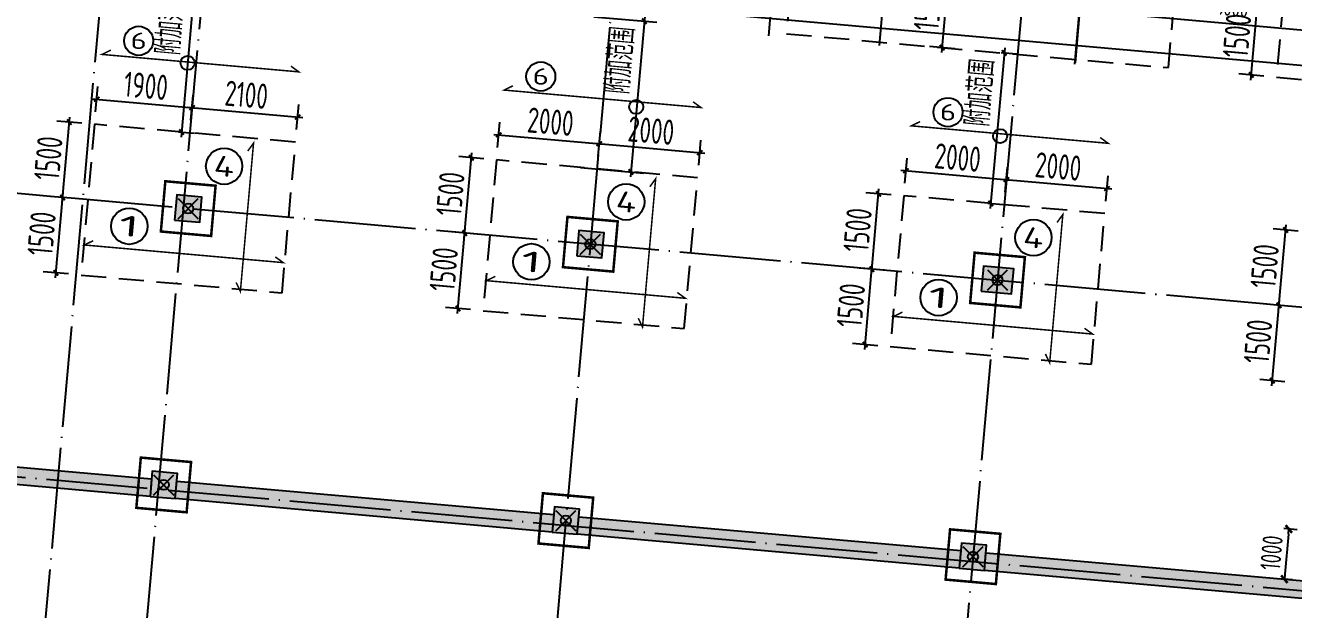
# Model space of a CAD drawing. Extents: x -57409 to 252654, y -8259 to 229119.
# Drawn here: x 152146 to 177279, y 25184 to 36767 of the extents above; entities that cross this region are included whole.
import ezdxf
from ezdxf.enums import TextEntityAlignment as Align

# ---------------------------------------------------------------- set-up
doc = ezdxf.new("R2010")
doc.units = 0
doc.header["$LTSCALE"] = 100
doc.header["$PDMODE"] = 35
doc.header["$PDSIZE"] = 200
doc.linetypes.add('DASHED', pattern=[0.75, 0.5, -0.25])
doc.linetypes.add('DOTE', pattern=[2.42, 2, -0.2, 0.02, -0.2])
doc.layers.get('0').update_dxf_attribs({"linetype": 'CONTINUOUS'})
doc.layers.get('Defpoints').update_dxf_attribs({"linetype": 'CONTINUOUS'})
for name, color, linetype in [('AXIS', 3, 'CONTINUOUS'), ('B-TEXT', 3, 'CONTINUOUS'), ('codim', 7, 'CONTINUOUS'), ('COLU', 7, 'CONTINUOUS'), ('CT', 2, 'CONTINUOUS'), ('dim-wall', 7, 'CONTINUOUS'), ('dote', 253, 'DOTE'), ('h填实-柱墙', 254, 'CONTINUOUS'), ('WALL', 3, 'CONTINUOUS'), ('Z-AXIS', 3, 'CONTINUOUS'), ('Z-TEXT', 2, 'CONTINUOUS'), ('z柱下板带', 140, 'CONTINUOUS'), ('z柱下板带1', 60, 'CONTINUOUS'), ('板底钢筋', 24, 'CONTINUOUS')]:
    doc.layers.add(name, color=color, linetype=linetype)
doc.layers.add('重心计算', color=7, linetype='CONTINUOUS', plot=False)
doc.styles.add('_TCH_AXIS', font='tssdeng.shx', dxfattribs={"width": 0.7, "bigfont": 'tssdchn.shx'})
doc.styles.add('COMPLEX', font='tssdeng.shx', dxfattribs={"width": 0.7, "bigfont": 'tssdchn.shx'})
doc.styles.add('DIM_FONT', font='SIMHEI.TTF', dxfattribs={"width": 0.8})
doc.styles.add('Jgcad-DIM', font='tssdeng.shx', dxfattribs={"width": 0.7, "bigfont": 'tssdchn.shx'})
doc.styles.add('TSSD_Dimension', font='tssdeng.shx', dxfattribs={"width": 0.7})
doc.dimstyles.new('DIMN', dxfattribs={"dimtxt": 300, "dimasz": 100, "dimexe": 250, "dimexo": 300, "dimgap": 150, "dimtad": 1, "dimdec": 0, "dimzin": 0, "dimdsep": 46, "dimtxsty": 'DIM_FONT', "dimblk": 'ARCHTICK', "dimcen": 0.09, "dimclrt": 7, "dimazin": 2, "dimtfac": 1, "dimtdec": 0, "dimtix": 1, "dimtmove": 2, "dimatfit": 3, "dimfxl": 1, "dimtolj": 1, "dimtzin": 0, "dimarcsym": 0})
doc.dimstyles.new('TSSD_100_100$0', dxfattribs={"dimtxt": 300, "dimasz": 100, "dimexe": 100, "dimexo": 250, "dimgap": 100, "dimtad": 1, "dimdec": 0, "dimzin": 0, "dimdsep": 46, "dimtxsty": 'TSSD_Dimension', "dimblk": '_tsdbk', "dimblk1": '_tsdbk', "dimblk2": '_tsdbk', "dimsah": 1, "dimcen": 0, "dimdle": 100, "dimclrt": 7, "dimadec": 0, "dimazin": 0, "dimtfac": 1, "dimtdec": 0, "dimtix": 1, "dimtmove": 2, "dimatfit": 3, "dimldrblk": '_tsdbk', "dimfxl": 1, "dimtolj": 1, "dimtzin": 0, "dimarcsym": 0})

# ---------------------------------------------------------------- blocks, each defined once
blk = doc.blocks.new('_tsdbk')
blk.add_line((-1, 0), (0, 0))
at = {"const_width": 0.5}
blk.add_lwpolyline([(-0.7, -0.7), (0.7, 0.7)], dxfattribs=at)
blk = doc.blocks.new('*D14')
at = {"layer": 'Defpoints', "color": 0}
for p in [(48949, 33607), (214449, 18928), (214184, 15937)]:
    blk.add_point(p, dxfattribs=at)
at = {"layer": 'Z-AXIS', "color": 0, "lineweight": -2}
for p, q in [((48927, 33358), (48675, 30516)), ((48783, 30606), (214084, 15946)), ((214427, 18679), (214175, 15837))]:
    blk.add_line(p, q, dxfattribs=at)
at = {"layer": 'Z-AXIS', "color": 0, "lineweight": -2, "xscale": 100, "yscale": 100, "zscale": 100}
for p, rotation in [((48684, 30615), 174.9316457825303), ((214184, 15937), 354.9316457825303)]:
    blk.add_blockref('_tsdbk', p, dxfattribs=dict(at, rotation=rotation))
at = {"layer": 'Z-AXIS', "color": 7, "insert": (131465, 23625), "char_height": 500, "attachment_point": 5, "rotation": 354.9316, "style": 'TSSD_Dimension'}
blk.add_mtext('\\A1;166150', dxfattribs=at)
blk = doc.blocks.new('_AXISO')
blk.add_circle((0, 0), 0.5)
at = {"layer": 'B-TEXT', "style": 'COMPLEX', "width": 1.450893}
blk.add_attdef('A', text='', height=0.56, dxfattribs=at).set_placement((0.249375, -0.28), (0.749375, -0.28), align=Align.FIT)
blk = doc.blocks.new('_ArchTick')
at = {"color": 0, "linetype": 'ByBlock', "const_width": 0.4}
blk.add_lwpolyline([(-0.5, -0.5), (0.5, 0.5)], dxfattribs=at)
blk = doc.blocks.new('*D1791')
at = {"layer": 'codim', "color": 7, "lineweight": -2}
for p, q in [((176821, 37256), (176323, 37300)), ((176689, 35762), (176191, 35806))]:
    blk.add_line(p, q, dxfattribs=at)
at = {"layer": 'codim', "color": 0, "lineweight": -2}
blk.add_line((176431, 35684), (176581, 37377), dxfattribs=at)
at = {"layer": 'Defpoints', "color": 0}
for p in [(176572, 37278), (177070, 37234), (176938, 35739)]:
    blk.add_point(p, dxfattribs=at)
at = {"layer": 'codim', "color": 0, "lineweight": -2, "xscale": 100, "yscale": 100, "zscale": 100}
for p, rotation in [((176572, 37278), 84.93164578921419), ((176440, 35784), 264.9316457892142)]:
    blk.add_blockref('_ArchTick', p, dxfattribs=dict(at, rotation=rotation))
at = {"layer": 'codim', "color": 1, "insert": (176157, 36562), "char_height": 500, "attachment_point": 5, "rotation": 84.9316, "style": 'Jgcad-DIM'}
blk.add_mtext('\\A1;1500', dxfattribs=at)
blk = doc.blocks.new('*D1617')
at = {"layer": 'codim', "color": 7, "lineweight": -2}
for p, q in [((170695, 37799), (170197, 37843)), ((170563, 36305), (170065, 36349))]:
    blk.add_line(p, q, dxfattribs=at)
at = {"layer": 'codim', "color": 0, "lineweight": -2}
blk.add_line((170305, 36227), (170455, 37921), dxfattribs=at)
at = {"layer": 'Defpoints', "color": 0}
for p in [(170446, 37821), (170944, 37777), (170812, 36283)]:
    blk.add_point(p, dxfattribs=at)
at = {"layer": 'codim', "color": 0, "lineweight": -2, "xscale": 100, "yscale": 100, "zscale": 100}
for p, rotation in [((170446, 37821), 84.93164578921419), ((170314, 36327), 264.9316457892142)]:
    blk.add_blockref('_ArchTick', p, dxfattribs=dict(at, rotation=rotation))
at = {"layer": 'codim', "color": 1, "insert": (170031, 37105), "char_height": 500, "attachment_point": 5, "rotation": 84.9316, "style": 'Jgcad-DIM'}
blk.add_mtext('\\A1;1500', dxfattribs=at)
blk = doc.blocks.new('*D1599')
at = {"layer": 'codim', "color": 7, "lineweight": -2}
for p, q in [((177237, 31195), (176739, 31239)), ((177105, 29701), (176607, 29745))]:
    blk.add_line(p, q, dxfattribs=at)
at = {"layer": 'codim', "color": 0, "lineweight": -2}
blk.add_line((176847, 29624), (176997, 31317), dxfattribs=at)
at = {"layer": 'Defpoints', "color": 0}
for p in [(176988, 31217), (177486, 31173), (177354, 29679)]:
    blk.add_point(p, dxfattribs=at)
at = {"layer": 'codim', "color": 0, "lineweight": -2, "xscale": 100, "yscale": 100, "zscale": 100}
for p, rotation in [((176988, 31217), 84.93164578921419), ((176856, 29723), 264.9316457892142)]:
    blk.add_blockref('_ArchTick', p, dxfattribs=dict(at, rotation=rotation))
at = {"layer": 'codim', "color": 1, "insert": (176574, 30501), "char_height": 500, "attachment_point": 5, "rotation": 84.9316, "style": 'Jgcad-DIM'}
blk.add_mtext('\\A1;1500', dxfattribs=at)
blk = doc.blocks.new('*D1600')
at = {"layer": 'codim', "color": 7, "lineweight": -2}
for p, q in [((177370, 32689), (176872, 32733)), ((177237, 31195), (176739, 31239))]:
    blk.add_line(p, q, dxfattribs=at)
at = {"layer": 'codim', "color": 0, "lineweight": -2}
blk.add_line((176980, 31118), (177130, 32811), dxfattribs=at)
at = {"layer": 'Defpoints', "color": 0}
for p in [(177121, 32711), (177619, 32667), (177486, 31173)]:
    blk.add_point(p, dxfattribs=at)
at = {"layer": 'codim', "color": 0, "lineweight": -2, "xscale": 100, "yscale": 100, "zscale": 100}
for p, rotation in [((177121, 32711), 84.93164578921419), ((176988, 31217), 264.9316457892142)]:
    blk.add_blockref('_ArchTick', p, dxfattribs=dict(at, rotation=rotation))
at = {"layer": 'codim', "color": 1, "insert": (176706, 31995), "char_height": 500, "attachment_point": 5, "rotation": 84.9316, "style": 'Jgcad-DIM'}
blk.add_mtext('\\A1;1500', dxfattribs=at)
blk = doc.blocks.new('*D1603')
at = {"layer": 'codim', "color": 7, "lineweight": -2}
for p, q in [((169169, 31911), (168671, 31955)), ((169037, 30417), (168539, 30461))]:
    blk.add_line(p, q, dxfattribs=at)
at = {"layer": 'codim', "color": 0, "lineweight": -2}
blk.add_line((168779, 30339), (168929, 32032), dxfattribs=at)
at = {"layer": 'Defpoints', "color": 0}
for p in [(168920, 31933), (169418, 31889), (169286, 30395)]:
    blk.add_point(p, dxfattribs=at)
at = {"layer": 'codim', "color": 0, "lineweight": -2, "xscale": 100, "yscale": 100, "zscale": 100}
for p, rotation in [((168920, 31933), 84.93164578921419), ((168788, 30439), 264.9316457892142)]:
    blk.add_blockref('_ArchTick', p, dxfattribs=dict(at, rotation=rotation))
at = {"layer": 'codim', "color": 1, "insert": (168505, 31217), "char_height": 500, "attachment_point": 5, "rotation": 84.9316, "style": 'Jgcad-DIM'}
blk.add_mtext('\\A1;1500', dxfattribs=at)
blk = doc.blocks.new('*D1604')
at = {"layer": 'codim', "color": 7, "lineweight": -2}
for p, q in [((169302, 33405), (168804, 33449)), ((169169, 31911), (168671, 31955))]:
    blk.add_line(p, q, dxfattribs=at)
at = {"layer": 'codim', "color": 0, "lineweight": -2}
blk.add_line((168911, 31833), (169061, 33527), dxfattribs=at)
at = {"layer": 'Defpoints', "color": 0}
for p in [(169053, 33427), (169551, 33383), (169418, 31889)]:
    blk.add_point(p, dxfattribs=at)
at = {"layer": 'codim', "color": 0, "lineweight": -2, "xscale": 100, "yscale": 100, "zscale": 100}
for p, rotation in [((169053, 33427), 84.93164578921419), ((168920, 31933), 264.9316457892142)]:
    blk.add_blockref('_ArchTick', p, dxfattribs=dict(at, rotation=rotation))
at = {"layer": 'codim', "color": 1, "insert": (168638, 32711), "char_height": 500, "attachment_point": 5, "rotation": 84.9316, "style": 'Jgcad-DIM'}
blk.add_mtext('\\A1;1500', dxfattribs=at)
blk = doc.blocks.new('*D1431')
at = {"layer": 'codim', "color": 7, "lineweight": -2}
for p, q in [((169573, 33637), (169617, 34135)), ((171565, 33460), (171610, 33958))]:
    blk.add_line(p, q, dxfattribs=at)
at = {"layer": 'codim', "color": 0, "lineweight": -2}
blk.add_line((169496, 33895), (171687, 33700), dxfattribs=at)
at = {"layer": 'Defpoints', "color": 0}
for p in [(171587, 33709), (169551, 33388), (171543, 33211)]:
    blk.add_point(p, dxfattribs=at)
at = {"layer": 'codim', "color": 0, "lineweight": -2, "xscale": 100, "yscale": 100, "zscale": 100}
for p, rotation in [((169595, 33886), 174.9316457875889), ((171587, 33709), 354.9316457875889)]:
    blk.add_blockref('_ArchTick', p, dxfattribs=dict(at, rotation=rotation))
at = {"layer": 'codim', "color": 1, "insert": (170622, 34146), "char_height": 500, "attachment_point": 5, "rotation": 354.9316, "style": 'Jgcad-DIM'}
blk.add_mtext('\\A1;2000', dxfattribs=at)
blk = doc.blocks.new('*D1432')
at = {"layer": 'codim', "color": 7, "lineweight": -2}
for p, q in [((171565, 33460), (171610, 33958)), ((173558, 33283), (173602, 33781))]:
    blk.add_line(p, q, dxfattribs=at)
at = {"layer": 'codim', "color": 0, "lineweight": -2}
blk.add_line((171488, 33718), (173679, 33524), dxfattribs=at)
at = {"layer": 'Defpoints', "color": 0}
for p in [(173580, 33532), (171543, 33211), (173535, 33034)]:
    blk.add_point(p, dxfattribs=at)
at = {"layer": 'codim', "color": 0, "lineweight": -2, "xscale": 100, "yscale": 100, "zscale": 100}
for p, rotation in [((171587, 33709), 174.9316457875889), ((173580, 33532), 354.9316457875889)]:
    blk.add_blockref('_ArchTick', p, dxfattribs=dict(at, rotation=rotation))
at = {"layer": 'codim', "color": 1, "insert": (172614, 33969), "char_height": 500, "attachment_point": 5, "rotation": 354.9316, "style": 'Jgcad-DIM'}
blk.add_mtext('\\A1;2000', dxfattribs=at)
blk = doc.blocks.new('*D1433')
at = {"layer": 'codim', "color": 0, "lineweight": -2}
blk.add_line((160710, 31055), (160861, 32748), dxfattribs=at)
at = {"layer": 'codim', "color": 7, "lineweight": -2}
for p, q in [((161101, 32626), (160603, 32671)), ((160968, 31132), (160470, 31176))]:
    blk.add_line(p, q, dxfattribs=at)
at = {"layer": 'Defpoints', "color": 0}
for p in [(160852, 32648), (161350, 32604), (161217, 31110)]:
    blk.add_point(p, dxfattribs=at)
at = {"layer": 'codim', "color": 0, "lineweight": -2, "xscale": 100, "yscale": 100, "zscale": 100}
for p, rotation in [((160852, 32648), 84.93164578921422), ((160719, 31154), 264.9316457892142)]:
    blk.add_blockref('_ArchTick', p, dxfattribs=dict(at, rotation=rotation))
at = {"layer": 'codim', "color": 1, "insert": (160437, 31932), "char_height": 500, "attachment_point": 5, "rotation": 84.9316, "style": 'Jgcad-DIM'}
blk.add_mtext('\\A1;1500', dxfattribs=at)
blk = doc.blocks.new('*D1434')
at = {"layer": 'codim', "color": 0, "lineweight": -2}
blk.add_line((160843, 32549), (160993, 34242), dxfattribs=at)
at = {"layer": 'codim', "color": 7, "lineweight": -2}
for p, q in [((161233, 34121), (160735, 34165)), ((161101, 32626), (160603, 32671))]:
    blk.add_line(p, q, dxfattribs=at)
at = {"layer": 'Defpoints', "color": 0}
for p in [(160984, 34143), (161482, 34098), (161350, 32604)]:
    blk.add_point(p, dxfattribs=at)
at = {"layer": 'codim', "color": 0, "lineweight": -2, "xscale": 100, "yscale": 100, "zscale": 100}
for p, rotation in [((160984, 34143), 84.93164578921422), ((160852, 32648), 264.9316457892142)]:
    blk.add_blockref('_ArchTick', p, dxfattribs=dict(at, rotation=rotation))
at = {"layer": 'codim', "color": 1, "insert": (160569, 33426), "char_height": 500, "attachment_point": 5, "rotation": 84.9316, "style": 'Jgcad-DIM'}
blk.add_mtext('\\A1;1500', dxfattribs=at)
blk = doc.blocks.new('*D1435')
at = {"layer": 'codim', "color": 7, "lineweight": -2}
for p, q in [((161504, 34347), (161549, 34845)), ((163497, 34171), (163541, 34669))]:
    blk.add_line(p, q, dxfattribs=at)
at = {"layer": 'codim', "color": 0, "lineweight": -2}
blk.add_line((161427, 34605), (163618, 34411), dxfattribs=at)
at = {"layer": 'Defpoints', "color": 0}
for p in [(163519, 34420), (161482, 34098), (163474, 33922)]:
    blk.add_point(p, dxfattribs=at)
at = {"layer": 'codim', "color": 0, "lineweight": -2, "xscale": 100, "yscale": 100, "zscale": 100}
for p, rotation in [((161526, 34596), 174.9316457875903), ((163519, 34420), 354.9316457875903)]:
    blk.add_blockref('_ArchTick', p, dxfattribs=dict(at, rotation=rotation))
at = {"layer": 'codim', "color": 1, "insert": (162553, 34857), "char_height": 500, "attachment_point": 5, "rotation": 354.9316, "style": 'Jgcad-DIM'}
blk.add_mtext('\\A1;2000', dxfattribs=at)
blk = doc.blocks.new('*D1436')
at = {"layer": 'codim', "color": 7, "lineweight": -2}
for p, q in [((163497, 34171), (163541, 34669)), ((165489, 33994), (165533, 34492))]:
    blk.add_line(p, q, dxfattribs=at)
at = {"layer": 'codim', "color": 0, "lineweight": -2}
blk.add_line((163419, 34429), (165610, 34234), dxfattribs=at)
at = {"layer": 'Defpoints', "color": 0}
for p in [(165511, 34243), (163474, 33922), (165467, 33745)]:
    blk.add_point(p, dxfattribs=at)
at = {"layer": 'codim', "color": 0, "lineweight": -2, "xscale": 100, "yscale": 100, "zscale": 100}
for p, rotation in [((163519, 34420), 174.9316457875903), ((165511, 34243), 354.9316457875903)]:
    blk.add_blockref('_ArchTick', p, dxfattribs=dict(at, rotation=rotation))
at = {"layer": 'codim', "color": 1, "insert": (164546, 34680), "char_height": 500, "attachment_point": 5, "rotation": 354.9316, "style": 'Jgcad-DIM'}
blk.add_mtext('\\A1;2000', dxfattribs=at)
blk = doc.blocks.new('*D1437')
at = {"layer": 'codim', "color": 0, "lineweight": -2}
blk.add_line((152742, 31761), (152892, 33455), dxfattribs=at)
at = {"layer": 'codim', "color": 7, "lineweight": -2}
for p, q in [((153132, 33333), (152634, 33377)), ((153000, 31839), (152501, 31883))]:
    blk.add_line(p, q, dxfattribs=at)
at = {"layer": 'Defpoints', "color": 0}
for p in [(152883, 33355), (153381, 33311), (153249, 31817)]:
    blk.add_point(p, dxfattribs=at)
at = {"layer": 'codim', "color": 0, "lineweight": -2, "xscale": 100, "yscale": 100, "zscale": 100}
for p, rotation in [((152883, 33355), 84.93164578921422), ((152751, 31861), 264.9316457892142)]:
    blk.add_blockref('_ArchTick', p, dxfattribs=dict(at, rotation=rotation))
at = {"layer": 'codim', "color": 1, "insert": (152468, 32639), "char_height": 500, "attachment_point": 5, "rotation": 84.9316, "style": 'Jgcad-DIM'}
blk.add_mtext('\\A1;1500', dxfattribs=at)
blk = doc.blocks.new('*D1438')
at = {"layer": 'codim', "color": 0, "lineweight": -2}
blk.add_line((152874, 33256), (153024, 34949), dxfattribs=at)
at = {"layer": 'codim', "color": 7, "lineweight": -2}
for p, q in [((153265, 34827), (152767, 34871)), ((153132, 33333), (152634, 33377))]:
    blk.add_line(p, q, dxfattribs=at)
at = {"layer": 'Defpoints', "color": 0}
for p in [(153016, 34849), (153514, 34805), (153381, 33311)]:
    blk.add_point(p, dxfattribs=at)
at = {"layer": 'codim', "color": 0, "lineweight": -2, "xscale": 100, "yscale": 100, "zscale": 100}
for p, rotation in [((153016, 34849), 84.93164578921422), ((152883, 33355), 264.9316457892142)]:
    blk.add_blockref('_ArchTick', p, dxfattribs=dict(at, rotation=rotation))
at = {"layer": 'codim', "color": 1, "insert": (152601, 34133), "char_height": 500, "attachment_point": 5, "rotation": 84.9316, "style": 'Jgcad-DIM'}
blk.add_mtext('\\A1;1500', dxfattribs=at)
blk = doc.blocks.new('*D1439')
at = {"layer": 'codim', "color": 7, "lineweight": -2}
for p, q in [((153536, 35054), (153580, 35552)), ((155428, 34886), (155472, 35384))]:
    blk.add_line(p, q, dxfattribs=at)
at = {"layer": 'codim', "color": 0, "lineweight": -2}
blk.add_line((153458, 35312), (155550, 35127), dxfattribs=at)
at = {"layer": 'Defpoints', "color": 0}
for p in [(155450, 35135), (153514, 34805), (155406, 34637)]:
    blk.add_point(p, dxfattribs=at)
at = {"layer": 'codim', "color": 0, "lineweight": -2, "xscale": 100, "yscale": 100, "zscale": 100}
for p, rotation in [((153558, 35303), 174.9316457875896), ((155450, 35135), 354.9316457875895)]:
    blk.add_blockref('_ArchTick', p, dxfattribs=dict(at, rotation=rotation))
at = {"layer": 'codim', "color": 1, "insert": (154535, 35568), "char_height": 500, "attachment_point": 5, "rotation": 354.9316, "style": 'Jgcad-DIM'}
blk.add_mtext('\\A1;1900', dxfattribs=at)
blk = doc.blocks.new('*D1440')
at = {"layer": 'codim', "color": 7, "lineweight": -2}
for p, q in [((155428, 34886), (155472, 35384)), ((157520, 34701), (157564, 35199))]:
    blk.add_line(p, q, dxfattribs=at)
at = {"layer": 'codim', "color": 0, "lineweight": -2}
blk.add_line((155351, 35144), (157642, 34941), dxfattribs=at)
at = {"layer": 'Defpoints', "color": 0}
for p in [(157542, 34950), (155406, 34637), (157498, 34452)]:
    blk.add_point(p, dxfattribs=at)
at = {"layer": 'codim', "color": 0, "lineweight": -2, "xscale": 100, "yscale": 100, "zscale": 100}
for p, rotation in [((155450, 35135), 174.9316457875896), ((157542, 34950), 354.9316457875895)]:
    blk.add_blockref('_ArchTick', p, dxfattribs=dict(at, rotation=rotation))
at = {"layer": 'codim', "color": 1, "insert": (156527, 35391), "char_height": 500, "attachment_point": 5, "rotation": 354.9316, "style": 'Jgcad-DIM'}
blk.add_mtext('\\A1;2100', dxfattribs=at)
blk = doc.blocks.new('*D2809')
at = {"layer": 'Defpoints', "color": 0}
for p in [(177596, 26746), (177095, 25787), (177507, 25750)]:
    blk.add_point(p, dxfattribs=at)
at = {"layer": 'dim-wall', "color": 0, "lineweight": -2}
for p, q in [((177347, 26768), (177084, 26792)), ((177175, 26683), (177104, 25886)), ((177258, 25772), (176995, 25796))]:
    blk.add_line(p, q, dxfattribs=at)
at = {"layer": 'dim-wall', "color": 0, "lineweight": -2, "xscale": 100, "yscale": 100, "zscale": 100}
for p, rotation in [((177184, 26783), 84.9), ((177095, 25787), 264.9)]:
    blk.add_blockref('_tsdbk', p, dxfattribs=dict(at, rotation=rotation))
at = {"layer": 'dim-wall', "color": 7, "insert": (176840, 26312), "char_height": 400, "attachment_point": 5, "rotation": 84.9, "style": 'TSSD_Dimension'}
blk.add_mtext('\\A1;1000', dxfattribs=at)
blk = doc.blocks.new('*D2885')
at = {"layer": 'codim', "color": 0, "lineweight": -2}
blk.add_line((171553, 36324), (171268, 33136), dxfattribs=at)
at = {"layer": 'codim', "color": 7, "lineweight": -2}
for p, q in [((171482, 36230), (171793, 36202)), ((171218, 33241), (171526, 33214))]:
    blk.add_line(p, q, dxfattribs=at)
at = {"layer": 'Defpoints', "color": 0}
for p in [(171233, 36252), (170969, 33264), (171277, 33236)]:
    blk.add_point(p, dxfattribs=at)
at = {"layer": 'codim', "color": 0, "lineweight": -2, "xscale": 100, "yscale": 100, "zscale": 100}
for p, rotation in [((171544, 36224), 84.89999999998034), ((171277, 33236), 264.8999999999803)]:
    blk.add_blockref('_ArchTick', p, dxfattribs=dict(at, rotation=rotation))
at = {"layer": 'codim', "color": 1, "insert": (171060, 35435), "char_height": 500, "attachment_point": 5, "rotation": 84.9, "style": 'Jgcad-DIM'}
blk.add_mtext('\\A1;\\A1;\\A1;\\A1;附加范围', dxfattribs=at)
blk = doc.blocks.new('*D2886')
at = {"layer": 'codim', "color": 0, "lineweight": -2}
blk.add_line((164421, 36949), (164137, 33762), dxfattribs=at)
at = {"layer": 'codim', "color": 7, "lineweight": -2}
for p, q in [((163413, 36939), (164661, 36828)), ((163149, 33951), (164395, 33840))]:
    blk.add_line(p, q, dxfattribs=at)
at = {"layer": 'Defpoints', "color": 0}
for p in [(163164, 36961), (162900, 33973), (164146, 33862)]:
    blk.add_point(p, dxfattribs=at)
at = {"layer": 'codim', "color": 0, "lineweight": -2, "xscale": 100, "yscale": 100, "zscale": 100}
for p, rotation in [((164412, 36850), 84.89999999998034), ((164146, 33862), 264.8999999999803)]:
    blk.add_blockref('_ArchTick', p, dxfattribs=dict(at, rotation=rotation))
at = {"layer": 'codim', "color": 1, "insert": (163930, 36076), "char_height": 500, "attachment_point": 5, "rotation": 84.9, "style": 'Jgcad-DIM'}
blk.add_mtext('\\A1;\\A1;\\A1;\\A1;附加范围', dxfattribs=at)
blk = doc.blocks.new('*D2887')
at = {"layer": 'codim', "color": 0, "lineweight": -2}
blk.add_line((155515, 37740), (155231, 34553), dxfattribs=at)
at = {"layer": 'codim', "color": 7, "lineweight": -2}
for p, q in [((155445, 37646), (155755, 37618)), ((155180, 34657), (155489, 34630))]:
    blk.add_line(p, q, dxfattribs=at)
at = {"layer": 'Defpoints', "color": 0}
for p in [(155196, 37668), (154931, 34680), (155240, 34652)]:
    blk.add_point(p, dxfattribs=at)
at = {"layer": 'codim', "color": 0, "lineweight": -2, "xscale": 100, "yscale": 100, "zscale": 100}
for p, rotation in [((155506, 37640), 84.89999999998034), ((155240, 34652), 264.8999999999803)]:
    blk.add_blockref('_ArchTick', p, dxfattribs=dict(at, rotation=rotation))
at = {"layer": 'codim', "color": 1, "insert": (155023, 36851), "char_height": 500, "attachment_point": 5, "rotation": 84.9, "style": 'Jgcad-DIM'}
blk.add_mtext('\\A1;\\A1;\\A1;\\A1;附加范围', dxfattribs=at)
blk = doc.blocks.new('*D2979')
at = {"layer": 'AXIS', "color": 0, "lineweight": -2}
for p, q in [((173103, 37781), (173018, 36819)), ((179080, 37251), (178994, 36289)), ((173040, 37068), (179016, 36538))]:
    blk.add_line(p, q, dxfattribs=at)
at = {"layer": 'Defpoints', "color": 0}
for p in [(173130, 38080), (179106, 37550), (179016, 36538)]:
    blk.add_point(p, dxfattribs=at)
at = {"layer": 'AXIS', "color": 0, "lineweight": -2, "xscale": 100, "yscale": 100, "zscale": 100}
for p, rotation in [((173040, 37068), 174.9316457873333), ((179016, 36538), 354.9316457873333)]:
    blk.add_blockref('_ArchTick', p, dxfattribs=dict(at, rotation=rotation))
at = {"layer": 'AXIS', "color": 7, "insert": (176055, 37102), "char_height": 300, "attachment_point": 5, "rotation": 354.9316, "style": 'DIM_FONT'}
blk.add_mtext('\\A1;6000', dxfattribs=at)
blk = doc.blocks.new('*D2980')
at = {"layer": 'AXIS', "color": 0, "lineweight": -2}
for p, q in [((157163, 39161), (157018, 37529)), ((200868, 33891), (157040, 37778)), ((200991, 35274), (200846, 33642))]:
    blk.add_line(p, q, dxfattribs=at)
at = {"layer": 'Defpoints', "color": 0}
for p in [(157189, 39460), (157040, 37778), (201017, 35572)]:
    blk.add_point(p, dxfattribs=at)
at = {"layer": 'AXIS', "color": 0, "lineweight": -2, "xscale": 100, "yscale": 100, "zscale": 100}
for p, rotation in [((157040, 37778), 174.9316457873333), ((200868, 33891), 354.9316457873333)]:
    blk.add_blockref('_ArchTick', p, dxfattribs=dict(at, rotation=rotation))
at = {"layer": 'AXIS', "color": 7, "insert": (178981, 36134), "char_height": 300, "attachment_point": 5, "rotation": 354.9316, "style": 'DIM_FONT'}
blk.add_mtext('\\A1;44000', dxfattribs=at)

msp = doc.modelspace()

# ---------------------------------------------------------------- hatches: boundary and pattern name
at = {"layer": 'h填实-柱墙'}
for points in [[(155102.1, 32907.4), (155600.2, 32863.2), (155644.4, 33361.3), (155146.3, 33405.5)], [(163070.9, 32200.7), (163568.9, 32156.5), (163613.1, 32654.5), (163115, 32698.7)], [(171089.9, 31495.8), (171687.6, 31442.8), (171731.8, 31940.8), (171134.1, 31993.8)], [(147176.5, 28440.1), (154647.2, 27777.5), (154616.3, 27428.9), (147145.6, 28091.5)], [(154616.3, 27428.9), (155114.3, 27384.7), (155158.5, 27882.8), (154660.4, 27927)], [(155145.2, 27733.4), (162615.9, 27070.8), (162585, 26722.2), (155114.3, 27384.7)], [(162585, 26722.2), (163083, 26678), (163127.2, 27176), (162629.1, 27220.2)], [(163113.9, 27026.6), (170684.2, 26355.2), (170653.3, 26006.6), (163083, 26678)], [(170653.3, 26006.6), (171151.3, 25962.4), (171195.5, 26460.4), (170697.5, 26504.6)], [(171182.3, 26311), (178752.6, 25639.6), (178721.6, 25291), (171151.3, 25962.4)]]:
    msp.add_hatch(color=256, dxfattribs=at).paths.add_polyline_path(points)

# ---------------------------------------------------------------- linework, layer by layer
at = {"layer": 'AXIS'}
for p, q in [((167053.5, 38619.1), (166871, 36561.3)), ((169244.9, 38424.8), (169062.4, 36367)), ((173129.6, 38080.2), (172947.1, 36022.4))]:
    msp.add_line(p, q, dxfattribs=at)
at = {"layer": 'codim'}
for centre in [(155361.9, 36023.3), (164251.3, 35150.4), (171462.9, 34572)]:
    msp.add_circle(centre, 140.1, dxfattribs=at)
at = {"layer": 'COLU'}
for points in [[(155102.1, 32907.4), (155600.2, 32863.2), (155644.4, 33361.3), (155146.3, 33405.5)], [(163070.9, 32200.7), (163568.9, 32156.5), (163613.1, 32654.5), (163115, 32698.7)], [(171089.9, 31495.8), (171687.6, 31442.8), (171731.8, 31940.8), (171134.1, 31993.8)], [(154616.3, 27428.9), (155114.3, 27384.7), (155158.5, 27882.8), (154660.4, 27927)], [(162585, 26722.2), (163083, 26678), (163127.2, 27176), (162629.1, 27220.2)], [(170653.3, 26006.6), (171151.3, 25962.4), (171195.5, 26460.4), (170697.5, 26504.6)]]:
    msp.add_lwpolyline(points, close=True, dxfattribs=at)
at = {"layer": 'CT', "const_width": 50}
for points in [[(154831, 32680.5), (155827.1, 32592.1), (155915.5, 33588.2), (154919.4, 33676.6)], [(162799.8, 31973.7), (163795.8, 31885.4), (163884.2, 32881.5), (162888.1, 32969.8)], [(170868.6, 31264.4), (171864.7, 31176.1), (171953.1, 32172.2), (170957, 32260.5)], [(154345.1, 27202), (155341.2, 27113.6), (155429.6, 28109.7), (154433.5, 28198.1)], [(162313.9, 26495.2), (163310, 26406.9), (163398.3, 27403), (162402.2, 27491.3)], [(170382.2, 25779.6), (171378.3, 25691.3), (171466.6, 26687.4), (170470.5, 26775.7)]]:
    msp.add_lwpolyline(points, close=True, dxfattribs=at)
at = {"layer": 'dote', "ltscale": 10}
for p, q in [((160468.3, 91713.3), (154484.6, 24246.7)), ((176188.3, 85584.9), (170621.3, 22815.5)), ((167988.9, 84821.9), (162552.9, 23531.1)), ((154982.1, 52494.6), (152492.4, 24423.4)), ((217728.5, 27604), (44456.4, 42971.7)), ((172945.1, 36000.2), (173108, 37836)), ((217233.8, 22025.9), (51531.5, 36722.2))]:
    msp.add_line(p, q, dxfattribs=at)
at = {"layer": 'WALL'}
for points in [[(147176.5, 28440.1), (154647.2, 27777.5), (154616.3, 27428.9), (147145.6, 28091.5)], [(155145.2, 27733.4), (162615.9, 27070.8), (162585, 26722.2), (155114.3, 27384.7)], [(163113.9, 27026.6), (170684.2, 26355.2), (170653.3, 26006.6), (163083, 26678)], [(171182.3, 26311), (178752.6, 25639.6), (178721.6, 25291), (171151.3, 25962.4)]]:
    msp.add_lwpolyline(points, close=True, dxfattribs=at)
at = {"layer": 'z柱下板带', "linetype": 'DASHED', "ltscale": 10}
for points in [[(167225.8, 36600.8), (174796.1, 35929.4), (175061.2, 38917.6), (167490.9, 39589.1)], [(176937.7, 35739.4), (180922.1, 35386.1), (181187.1, 38374.3), (177202.7, 38727.7)]]:
    msp.add_lwpolyline(points, close=True, dxfattribs=at)
at = {"layer": 'z柱下板带1', "linetype": 'DASHED', "ltscale": 10}
for points in [[(153248.6, 31816.9), (157232.9, 31463.5), (157497.9, 34451.8), (153513.6, 34805.2)], [(161217.3, 31110.1), (165201.6, 30756.8), (165466.7, 33745), (161482.3, 34098.4)], [(169286.2, 30400.8), (173270.5, 30047.5), (173535.6, 33035.7), (169551.2, 33389.1)]]:
    msp.add_lwpolyline(points, close=True, dxfattribs=at)
at = {"layer": '板底钢筋', "const_width": 30}
for points in [[(153839.5, 36276.1), (153664.7, 36191.2), (157565, 35845.3), (157407.8, 35959.6)], [(161808.3, 35569.3), (161633.4, 35484.4), (165533.7, 35138.5), (165376.5, 35252.8)], [(169877.2, 34860), (169702.3, 34775.1), (173602.6, 34429.2), (173445.4, 34543.5)], [(156321.9, 31669.4), (156406.8, 31494.5), (156667.4, 34432.9), (156553.1, 34275.7)], [(164290.6, 30962.6), (164375.5, 30787.8), (164636.1, 33726.1), (164521.8, 33568.9)], [(172359.5, 30253.3), (172444.4, 30078.5), (172705, 33016.8), (172590.7, 32859.7)], [(153489.7, 32497.9), (153314.8, 32413), (157254.8, 32063.6), (157097.6, 32177.9)], [(161458.4, 31791.2), (161283.5, 31706.3), (165223.5, 31356.8), (165066.3, 31471.2)], [(169527.3, 31081.9), (169352.4, 30997), (173292.4, 30647.5), (173135.2, 30761.9)]]:
    msp.add_lwpolyline(points, dxfattribs=at)
at = {"layer": '重心计算', "color": 5}
for p in [(155373.3, 33134.3), (155373.3, 33134.3), (163342, 32427.6), (163342, 32427.6), (171410.9, 31718.3), (171410.9, 31718.3), (154887.4, 27655.9), (154887.4, 27655.9), (162856.1, 26949.1), (162856.1, 26949.1), (170924.4, 26233.5), (170924.4, 26233.5)]:
    msp.add_point(p, dxfattribs=at)

# ---------------------------------------------------------------- block references
at = {"layer": 'Z-TEXT'}
ref = msp.add_blockref('_AXISO', (154391, 36460.6), dxfattribs=dict(at, xscale=576.0000000000059, yscale=576, zscale=576, rotation=359.9996457873814))
ref.add_attrib('A', '6', dxfattribs={"layer": 'Z-AXIS', "color": 7, "height": 325.8, "rotation": 359.99965, "style": '_TCH_AXIS', "width": 2}).set_placement((154228, 36297.7), (154553.9, 36297.7), align=Align.FIT)
ref = msp.add_blockref('_AXISO', (162359.7, 35753.9), dxfattribs=dict(at, xscale=576.0000000000059, yscale=576, zscale=576, rotation=359.9996457873814))
ref.add_attrib('A', '6', dxfattribs={"layer": 'Z-AXIS', "color": 7, "height": 325.8, "rotation": 359.99965, "style": '_TCH_AXIS', "width": 2}).set_placement((162196.8, 35591), (162522.6, 35591), align=Align.FIT)
ref = msp.add_blockref('_AXISO', (170428.6, 35044.6), dxfattribs=dict(at, xscale=576.0000000000059, yscale=576, zscale=576, rotation=359.9996457873814))
ref.add_attrib('A', '6', dxfattribs={"layer": 'Z-AXIS', "color": 7, "height": 325.8, "rotation": 359.99965, "style": '_TCH_AXIS', "width": 2}).set_placement((170265.7, 34881.7), (170591.5, 34881.7), align=Align.FIT)
ref = msp.add_blockref('_AXISO', (156084.8, 33974.6), dxfattribs=dict(at, xscale=720.0000000000084, yscale=720, zscale=720, rotation=354.9312915747626))
ref.add_attrib('A', '4', dxfattribs={"layer": 'Z-AXIS', "color": 7, "height": 407.3, "rotation": 354.93129, "style": '_TCH_AXIS', "width": 1.733333}).set_placement((155864, 33789.7), (156269.7, 33753.7), align=Align.FIT)
ref = msp.add_blockref('_AXISO', (164053.5, 33267.8), dxfattribs=dict(at, xscale=720.0000000000084, yscale=720, zscale=720, rotation=354.9312915747626))
ref.add_attrib('A', '4', dxfattribs={"layer": 'Z-AXIS', "color": 7, "height": 407.3, "rotation": 354.93129, "style": '_TCH_AXIS', "width": 1.733333}).set_placement((163832.7, 33083), (164238.4, 33047), align=Align.FIT)
ref = msp.add_blockref('_AXISO', (154205.5, 32786.1), dxfattribs=dict(at, xscale=720.0000000000084, yscale=720, zscale=720, rotation=354.9312915747626))
ref.add_attrib('A', '1', dxfattribs={"layer": 'Z-AXIS', "color": 7, "height": 407.3, "rotation": 354.93129, "style": '_TCH_AXIS', "width": 2.888889}).set_placement((153984.7, 32601.3), (154390.4, 32565.3), align=Align.FIT)
ref = msp.add_blockref('_AXISO', (172122.4, 32558.5), dxfattribs=dict(at, xscale=720.0000000000084, yscale=720, zscale=720, rotation=354.9312915747626))
ref.add_attrib('A', '4', dxfattribs={"layer": 'Z-AXIS', "color": 7, "height": 407.3, "rotation": 354.93129, "style": '_TCH_AXIS', "width": 1.733333}).set_placement((171901.6, 32373.7), (172307.3, 32337.7), align=Align.FIT)
ref = msp.add_blockref('_AXISO', (162174.2, 32079.4), dxfattribs=dict(at, xscale=720.0000000000084, yscale=720, zscale=720, rotation=354.9312915747626))
ref.add_attrib('A', '1', dxfattribs={"layer": 'Z-AXIS', "color": 7, "height": 407.3, "rotation": 354.93129, "style": '_TCH_AXIS', "width": 2.888889}).set_placement((161953.4, 31894.5), (162359.1, 31858.5), align=Align.FIT)
ref = msp.add_blockref('_AXISO', (170243.1, 31370.1), dxfattribs=dict(at, xscale=720.0000000000084, yscale=720, zscale=720, rotation=354.9312915747626))
ref.add_attrib('A', '1', dxfattribs={"layer": 'Z-AXIS', "color": 7, "height": 407.3, "rotation": 354.93129, "style": '_TCH_AXIS', "width": 2.888889}).set_placement((170022.3, 31185.2), (170428, 31149.2), align=Align.FIT)

# ---------------------------------------------------------------- dimensions: what is measured, and where the dimension line sits
at = {"layer": 'AXIS'}
for base, p1, p2, picture, middle in [((157040.1, 37778.5), (201017.1, 35572.5), (157189.2, 39459.6), '*D2980', (178980.5, 36133.7)), ((179016.4, 36538.2), (173129.6, 38080.2), (179106.2, 37550.2), '*D2979', (176054.6, 37102.1))]:
    dim = msp.add_linear_dim(base=base, p1=p1, p2=p2, angle=354.93165, dimstyle='DIMN', dxfattribs=at)
    dim.commit()
    dim.dimension.update_dxf_attribs({"geometry": picture, "text_midpoint": middle})
at = {"layer": 'codim'}
for base, p1, p2, picture, middle in [((155239.8, 34652.1), (155195.6, 37667.9), (154931.1, 34679.7), '*D2887', (155022.8, 36851)), ((164145.6, 33861.7), (163164.4, 36961.2), (162899.8, 33972.9), '*D2886', (163930, 36076.1)), ((171277.4, 33236.1), (171233.2, 36251.9), (170968.7, 33263.6), '*D2885', (171060.4, 35435))]:
    dim = msp.add_linear_dim(base=base, p1=p1, p2=p2, angle=84.9, text='\\A1;\\A1;\\A1;附加范围', dimstyle='TSSD_100_100$0', override={"dimtxt": 500, "dimexe": 250, "dimtxsty": 'Jgcad-DIM', "dimblk": 'ArchTick', "dimblk1": 'ArchTick', "dimblk2": 'ArchTick', "dimclre": 7, "dimclrt": 1, "dimadec": 3}, dxfattribs=at)
    dim.commit()
    dim.dimension.update_dxf_attribs({"geometry": picture, "text_midpoint": middle, "dimtype": 160})
for base, p1, p2, angle, picture, middle in [((170446.2, 37821.1), (170811.8, 36282.8), (170944.3, 37776.9), 84.93165, '*D1617', (170031.3, 37104.9)), ((176572.2, 37277.7), (176937.7, 35739.4), (177070.2, 37233.6), 84.93165, '*D1791', (176157.3, 36561.6)), ((155450.3, 35135.4), (153513.6, 34805.2), (155406.2, 34637.3), 354.93165, '*D1439', (154535, 35567.9)), ((157542.1, 34949.8), (155406.2, 34637.3), (157497.9, 34451.8), 354.93165, '*D1440', (156527.1, 35391.2)), ((163518.7, 34419.8), (161482.3, 34098.4), (163474.5, 33921.7), 354.93165, '*D1435', (162553.5, 34856.7)), ((153015.5, 34849.3), (153381.1, 33311), (153513.6, 34805.2), 84.93165, '*D1438', (152600.7, 34133.2)), ((165510.8, 34243.1), (163474.5, 33921.7), (165466.7, 33745), 354.93165, '*D1436', (164545.7, 34680.1)), ((171587.4, 33709.2), (169551.1, 33387.8), (171543.3, 33211.1), 354.93165, '*D1431', (170622.3, 34146.1)), ((160984.3, 34142.6), (161349.8, 32604.3), (161482.3, 34098.4), 84.93165, '*D1434', (160569.4, 33426.4)), ((173579.6, 33532.5), (171543.3, 33211.1), (173535.4, 33034.4), 354.93165, '*D1432', (172614.4, 33969.5)), ((152883, 33355.2), (153248.6, 31816.9), (153381.1, 33311), 84.93165, '*D1437', (152468.1, 32639.1)), ((169052.6, 33427), (169418.1, 31888.7), (169550.6, 33382.8), 84.93165, '*D1604', (168637.7, 32710.9)), ((160851.7, 32648.5), (161217.3, 31110.1), (161349.8, 32604.3), 84.93165, '*D1433', (160436.9, 31932.3)), ((177120.9, 32711.4), (177486.5, 31173.1), (177619, 32667.2), 84.93165, '*D1600', (176706, 31995.3)), ((168920.1, 31932.9), (169285.6, 30394.6), (169418.1, 31888.7), 84.93165, '*D1603', (168505.2, 31216.7)), ((176988.4, 31217.3), (177353.9, 29679), (177486.5, 31173.1), 84.93165, '*D1599', (176573.5, 30501.1))]:
    dim = msp.add_linear_dim(base=base, p1=p1, p2=p2, angle=angle, dimstyle='TSSD_100_100$0', override={"dimtxt": 500, "dimexe": 250, "dimtxsty": 'Jgcad-DIM', "dimblk": 'ArchTick', "dimblk1": 'ArchTick', "dimblk2": 'ArchTick', "dimclre": 7, "dimclrt": 1, "dimadec": 3}, dxfattribs=at)
    dim.commit()
    dim.dimension.update_dxf_attribs({"geometry": picture, "text_midpoint": middle})
at = {"layer": 'dim-wall'}
dim = msp.add_linear_dim(base=(177094.7, 25786.9), p1=(177595.8, 26746.1), p2=(177507.4, 25750), angle=84.9, dimstyle='TSSD_100_100$0', override={"dimtxt": 400}, dxfattribs=at)
dim.commit()
dim.dimension.update_dxf_attribs({"geometry": '*D2809', "text_midpoint": (176840.3, 26311.6)})
at = {"layer": 'Z-AXIS'}
dim = msp.add_linear_dim(base=(214183.9, 15936.9), p1=(48948.9, 33606.7), p2=(214449.2, 18928.3), angle=354.93165, dimstyle='TSSD_100_100$0', override={"dimtxt": 500}, dxfattribs=at)
dim.commit()
dim.dimension.update_dxf_attribs({"geometry": '*D14', "text_midpoint": (131464.7, 23624.7)})

doc.saveas('drawing.dxf')
